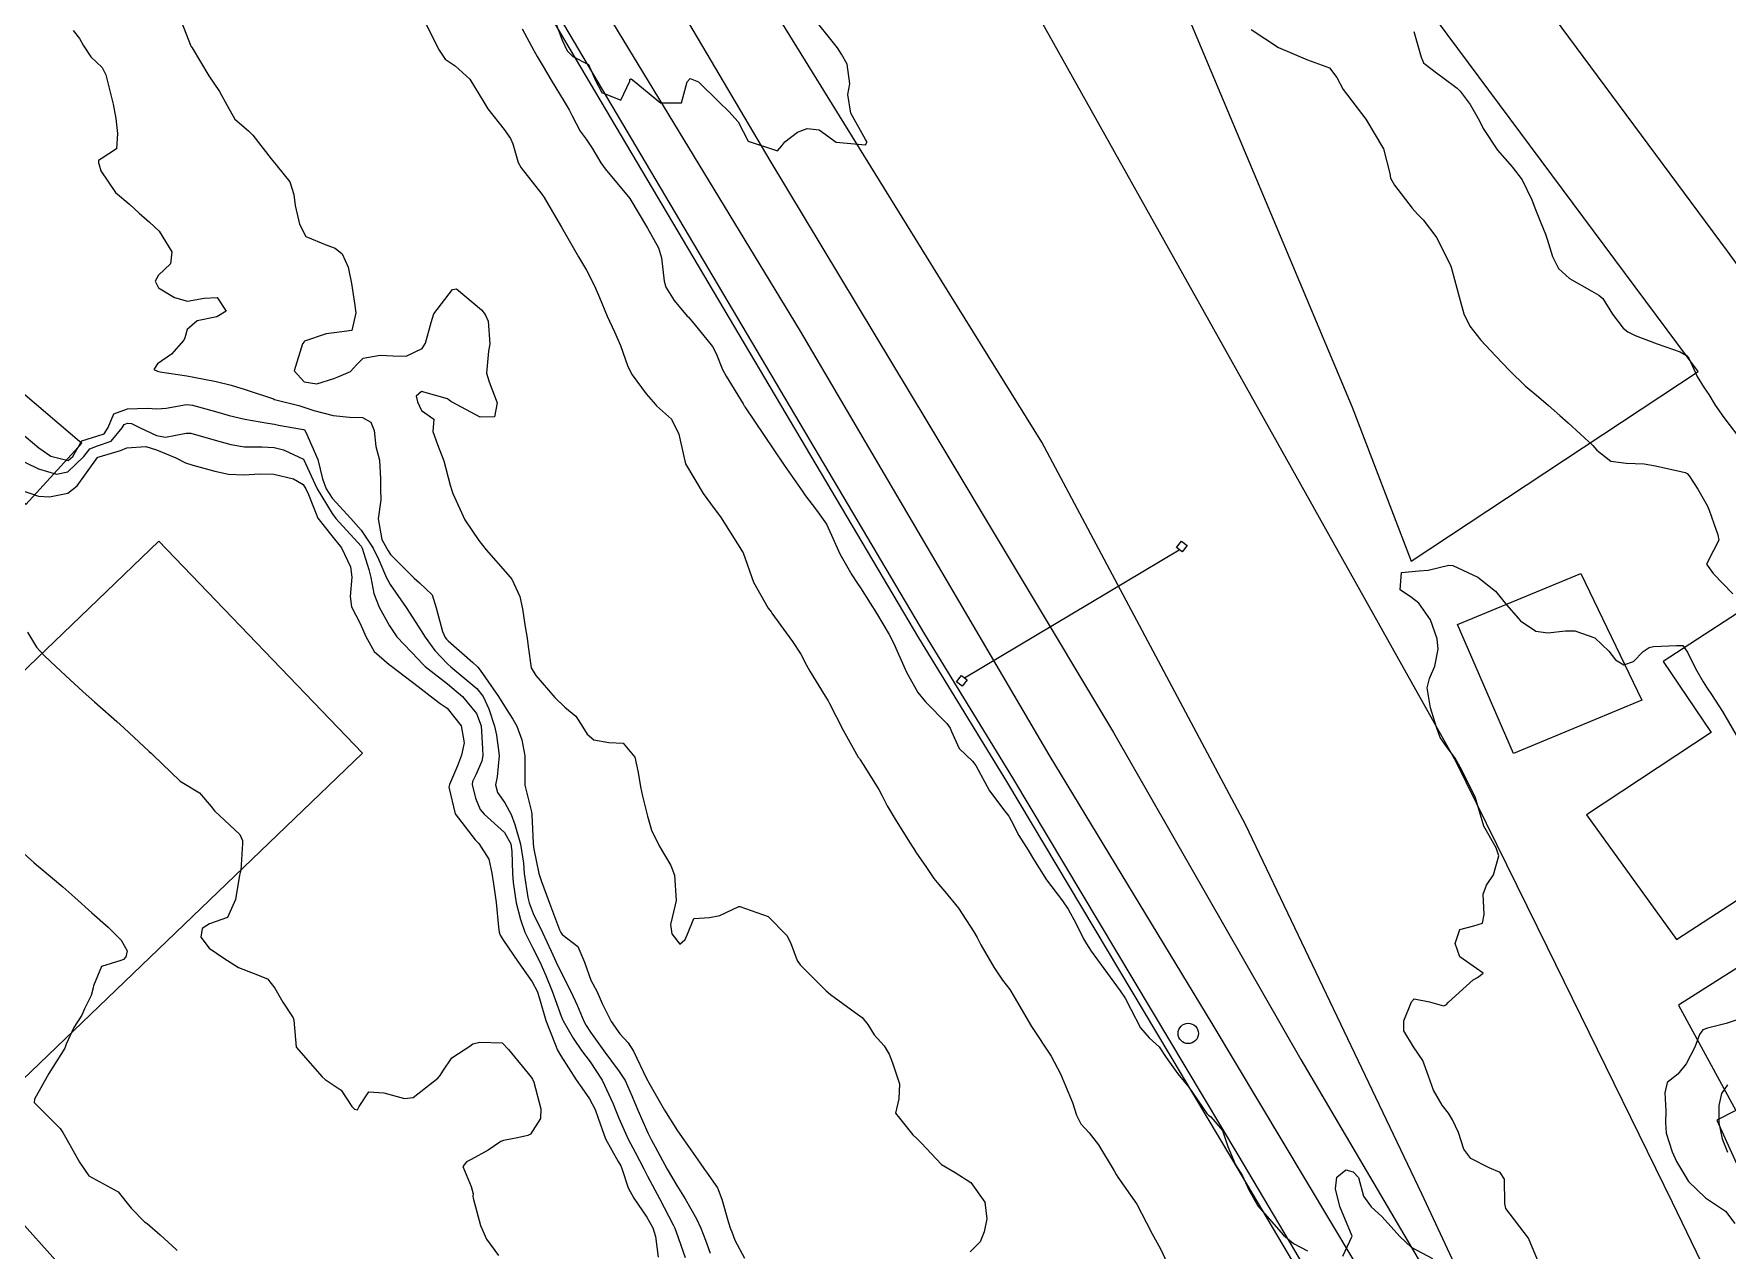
# Model space of a CAD drawing. Header units: metres. Extents: x 307586 to 320046, y 7427249 to 7434250.
# Drawn here: x 316941.9 to 317057.2, y 7432455.1 to 7432537.9 of the extents above; entities that cross this region are included whole.
import ezdxf

# ---------------------------------------------------------------- set-up
doc = ezdxf.new("R2010")
doc.units = ezdxf.units.M
doc.header["$MEASUREMENT"] = 0
for name, color, linetype in [('Canaleta de Drenagem', 151, 'Continuous'), ('Curvas de Nivel 1m', 11, 'Continuous'), ('Curvas de Nivel 5m', 15, 'Continuous'), ('Divisa', 42, 'FENCELINE2'), ('Edificações', 30, 'Continuous'), ('Linha Férrea', 20, 'Continuous'), ('Portico', 45, 'Continuous'), ('Postes', 20, 'Continuous'), ('Vias Primárias', 230, 'Continuous')]:
    doc.layers.add(name, color=color, linetype=linetype)
doc.linetypes.add('FENCELINE2', pattern='A,0.25,-0.1,[132,ltypeshp.shx,S=0.1,R=0,X=-0.1,Y=0],-0.1,1', length=1.45)

msp = doc.modelspace()

# ---------------------------------------------------------------- linework, layer by layer
at = {"layer": 'Canaleta de Drenagem'}
for points in [[(316888.11, 7432686.93), (316911.18, 7432648.38), (316924.7, 7432626.61), (316941.11, 7432598.73), (316951.95, 7432581.45), (316975.28, 7432542.12), (317002.13, 7432496.76), (317008.12, 7432486.98), (317023.44, 7432461.34), (317035.23, 7432441.42), (317043.02, 7432427.47), (317052.83, 7432410.56), (317059.69, 7432399.68), (317066.81, 7432389.52), (317077.88, 7432372.37), (317086.26, 7432358.96), (317086.78, 7432358.49)], [(316888.54, 7432687.19), (316911.6, 7432648.64), (316925.13, 7432626.87), (316941.54, 7432598.99), (316952.38, 7432581.71), (316975.71, 7432542.37), (317002.55, 7432497.01), (317008.54, 7432487.24), (317023.87, 7432461.59), (317035.66, 7432441.66), (317043.45, 7432427.72), (317053.25, 7432410.81), (317060.11, 7432399.96), (317067.23, 7432389.8), (317078.3, 7432372.64), (317086.65, 7432359.28), (317087.12, 7432358.86)]]:
    msp.add_lwpolyline(points, dxfattribs=at)
at = {"layer": 'Curvas de Nivel 1m', "flags": 128}
for points, elevation in [([(316951.85, 7432539.02), (316952.61, 7432537.09), (316952.65, 7432537.01), (316952.72, 7432536.9), (316953.85, 7432535), (316954.58, 7432533.94), (316955.1, 7432532.98), (316955.63, 7432532.05), (316956.55, 7432531.26), (316956.85, 7432530.96), (316958.1, 7432529.36), (316958.44, 7432528.94), (316958.51, 7432528.86), (316959.36, 7432527.78), (316959.63, 7432526.92), (316959.73, 7432526.17), (316960.01, 7432524.92), (316960.46, 7432524.07), (316961.87, 7432523.48), (316962.45, 7432523.28), (316962.93, 7432522.89), (316963.33, 7432521.99), (316963.56, 7432520.88), (316963.75, 7432519.53), (316963.85, 7432518.88), (316963.59, 7432517.67), (316962.38, 7432517.51), (316961.83, 7432517.44), (316960.37, 7432516.94), (316960.33, 7432516.91), (316960.23, 7432516.77), (316959.65, 7432514.92), (316960.34, 7432514.18), (316961.2, 7432514.05), (316962.35, 7432514.41), (316962.7, 7432514.54), (316963.48, 7432514.88), (316963.9, 7432515.33), (316964.36, 7432515.8), (316965.5, 7432515.99), (316966.36, 7432515.94), (316967.27, 7432515.93), (316968.37, 7432516.44), (316968.6, 7432516.82), (316968.97, 7432518.23), (316969.17, 7432518.81), (316970.42, 7432520.46), (316970.69, 7432520.52), (316972.41, 7432519.07), (316972.65, 7432518.77), (316972.86, 7432518.3), (316972.97, 7432516.76), (316972.87, 7432516.26), (316972.75, 7432514.77), (316972.92, 7432514.19), (316973.46, 7432512.76), (316973.29, 7432511.79), (316972.31, 7432511.78), (316970.41, 7432512.79), (316970.32, 7432512.85), (316970.1, 7432513.02), (316968.33, 7432513.53), (316967.96, 7432513.2), (316968.05, 7432512.82), (316968.32, 7432512.23), (316969.16, 7432511.65), (316969.1, 7432510.81), (316969.4, 7432509.91), (316969.83, 7432508.8), (316970.26, 7432507.16), (316970.38, 7432506.79), (316970.45, 7432506.59), (316971.27, 7432504.78), (316972.21, 7432503.38), (316972.72, 7432502.76), (316974.19, 7432501.07), (316974.34, 7432500.91), (316974.47, 7432500.75), (316975, 7432499.57), (316975.19, 7432498.73), (316975.37, 7432497.5), (316975.52, 7432496.73), (316975.58, 7432496.18), (316975.78, 7432494.72), (316976.11, 7432494.2), (316977.4, 7432492.71), (316978.08, 7432492.04), (316978.81, 7432491.43), (316979.3, 7432490.68), (316979.59, 7432490.2), (316980.05, 7432489.83), (316981.07, 7432489.64), (316982.05, 7432489.6), (316982.84, 7432488.64), (316983.07, 7432487.59), (316983.21, 7432486.63), (316983.36, 7432485.99), (316983.69, 7432484.62), (316983.98, 7432483.68), (316984.5, 7432482.61), (316985.29, 7432481.26), (316985.54, 7432480.6), (316985.64, 7432478.89), (316985.59, 7432478.6), (316985.26, 7432477.25), (316985.36, 7432476.61), (316985.89, 7432475.91), (316986.25, 7432476.23), (316986.42, 7432476.59), (316986.84, 7432477.66), (316987.91, 7432477.72), (316988.62, 7432477.86), (316989.92, 7432478.48), (316989.99, 7432478.48), (316991.91, 7432477.79), (316993.18, 7432476.51), (316993.42, 7432476.04), (316993.88, 7432474.8), (316994.08, 7432474.5), (316995.85, 7432472.73), (316996.14, 7432472.48), (316997.83, 7432471.26), (316998.3, 7432470.92), (316998.68, 7432470.45), (316999.12, 7432469.75), (316999.81, 7432469), (317000.14, 7432468.43), (317000.37, 7432467.85), (317000.84, 7432466.42), (317000.8, 7432465.38), (317000.56, 7432464.42), (317001.74, 7432462.94), (317002.03, 7432462.7), (317002.32, 7432462.4), (317003.71, 7432460.92), (317004.63, 7432460.37), (317005.7, 7432459.69), (317006.65, 7432458.35), (317006.79, 7432457.23), (317006.6, 7432456.35), (317006.34, 7432455.66), (317005.64, 7432454.99)], 743), ([(316944.62, 7432538.09), (316945.06, 7432537.55), (316945.29, 7432537.1), (316945.82, 7432536.3), (316946.6, 7432535.57), (316946.84, 7432535.08), (316946.94, 7432534.72), (316947.33, 7432533.07), (316947.53, 7432532.1), (316947.64, 7432531.07), (316947.56, 7432530.03), (316946.52, 7432529.35), (316946.35, 7432529.25), (316946.35, 7432529.08), (316946.38, 7432528.95), (316946.51, 7432528.53), (316947.51, 7432527.07), (316948.48, 7432526.24), (316949.1, 7432525.67), (316949.81, 7432525.04), (316950.46, 7432524.43), (316951.34, 7432523.02), (316951.24, 7432522.22), (316950.43, 7432521.43), (316950.19, 7432521.03), (316950.42, 7432520.57), (316951.52, 7432519.91), (316952.4, 7432519.66), (316953.54, 7432519.87), (316954.41, 7432519.93), (316955.04, 7432518.98), (316954.39, 7432518.61), (316953.05, 7432518.34), (316952.38, 7432517.74), (316952.21, 7432517.17), (316952.14, 7432517.01), (316951.32, 7432516.07), (316950.36, 7432515.4), (316950.11, 7432515.03), (316950.35, 7432514.9), (316950.51, 7432514.87), (316952.35, 7432514.6), (316952.84, 7432514.51), (316954.34, 7432514.2), (316955.36, 7432513.95), (316956.33, 7432513.67), (316958.25, 7432513.02), (316958.32, 7432512.99), (316958.5, 7432512.94), (316959.98, 7432512.57), (316960.32, 7432512.46), (316960.99, 7432512.23), (316962.31, 7432511.89), (316963.41, 7432511.78), (316964.31, 7432511.75), (316964.88, 7432511.43), (316965.09, 7432510.86), (316965.22, 7432509.79), (316965.47, 7432508.85), (316965.53, 7432507.58), (316965.54, 7432506.85), (316965.55, 7432506.15), (316965.38, 7432504.85), (316965.61, 7432503.45), (316965.96, 7432502.84), (316966.05, 7432502.69), (316966.2, 7432502.44), (316967.81, 7432500.82), (316968.18, 7432500.51), (316969.05, 7432499.68), (316969.32, 7432498.8), (316969.75, 7432497.19), (316969.94, 7432496.79), (316970.02, 7432496.68), (316970.13, 7432496.56), (316971.81, 7432495.08), (316972.11, 7432494.82), (316972.16, 7432494.77), (316972.32, 7432494.56), (316973.57, 7432492.76), (316974.07, 7432491.94), (316974.54, 7432491.22), (316974.8, 7432490.74), (316975.14, 7432489.81), (316975.34, 7432488.73), (316975.34, 7432487.41), (316975.36, 7432486.73), (316975.8, 7432484.92), (316975.83, 7432484.72), (316975.91, 7432482.78), (316975.91, 7432482.72), (316975.96, 7432482.37), (316976.31, 7432480.72), (316976.48, 7432480.18), (316977.03, 7432478.71), (316977.71, 7432476.89), (316977.79, 7432476.7), (316977.89, 7432476.57), (316978.95, 7432475.75), (316979.42, 7432474.68), (316979.85, 7432473.46), (316980.27, 7432472.67), (316980.61, 7432471.88), (316981.22, 7432470.66), (316981.81, 7432469.82), (316982.38, 7432469.21), (316982.74, 7432468.64), (316983.63, 7432466.77), (316983.72, 7432466.62), (316983.74, 7432466.59), (316983.77, 7432466.52), (316984.86, 7432464.61), (316985.73, 7432463.21), (316986.17, 7432462.6), (316987.28, 7432461.01), (316987.58, 7432460.58), (316987.7, 7432460.41), (316988.45, 7432459.33), (316988.76, 7432458.56), (316989.18, 7432457.04), (316989.35, 7432456.55), (316989.43, 7432456.33), (316989.65, 7432455.78), (316990.29, 7432454.54)], 744), ([(316968.64, 7432538.51), (316969.47, 7432536.81), (316969.93, 7432536.13), (316970.6, 7432535.69), (316971.61, 7432534.78), (316972.57, 7432533.21), (316972.84, 7432532.77), (316973.95, 7432531.35), (316974.38, 7432530.75), (316974.54, 7432530.38), (316974.89, 7432529.11), (316975.09, 7432528.74), (316976.5, 7432526.95), (316976.66, 7432526.72), (316976.91, 7432526.29), (316977.85, 7432524.71), (316978.46, 7432523.65), (316979.01, 7432522.69), (316979.54, 7432521.79), (316980.12, 7432520.67), (316980.2, 7432520.45), (316980.42, 7432519.91), (316980.96, 7432518.66), (316981.45, 7432517.59), (316981.85, 7432516.66), (316982.36, 7432515.23), (316982.65, 7432514.65), (316983.61, 7432513.36), (316984.23, 7432512.63), (316984.32, 7432512.55), (316985.33, 7432511.63), (316985.83, 7432510.61), (316985.91, 7432510.22), (316986.28, 7432508.6), (316987.49, 7432506.59), (316988.24, 7432505.56), (316988.66, 7432505), (316988.94, 7432504.57), (316990.2, 7432502.55), (316990.92, 7432500.54), (316991.91, 7432498.79), (316992.1, 7432498.53), (316992.16, 7432498.45), (316993.57, 7432496.52), (316994.12, 7432495.65), (316994.52, 7432494.91), (316994.74, 7432494.5), (316995.78, 7432492.79), (316995.99, 7432492.48), (316996.02, 7432492.42), (316996.08, 7432492.29), (316997, 7432490.47), (316998.04, 7432488.65), (316998.12, 7432488.54), (316998.17, 7432488.46), (316998.36, 7432488.14), (316999.43, 7432486.44), (316999.63, 7432486.06), (317000, 7432485.33), (317000.54, 7432484.42), (317001.52, 7432482.86), (317001.81, 7432482.41), (317001.96, 7432482.18), (317002.68, 7432481.13), (317003.18, 7432480.39), (317003.52, 7432479.97), (317003.93, 7432479.51), (317004.85, 7432478.37), (317005.9, 7432476.76), (317006.12, 7432476.36), (317006.38, 7432475.86), (317007.25, 7432474.35), (317007.86, 7432473.47), (317008.35, 7432472.83), (317008.65, 7432472.33), (317009.82, 7432470.31), (317011.17, 7432468.3), (317011.79, 7432467.1), (317012.14, 7432466.28), (317012.62, 7432465.13), (317012.89, 7432464.27), (317013.18, 7432463.7), (317013.74, 7432463.07), (317014.39, 7432462.25), (317015.45, 7432460.5), (317015.59, 7432460.24), (317015.7, 7432460.06), (317016.98, 7432458.23), (317017.66, 7432456.96), (317018.04, 7432456.21), (317018.61, 7432455.18), (317019.05, 7432454.2)], 742), ([(316975.18, 7432538.2), (316975.97, 7432536.73), (316976.2, 7432536.32), (316976.6, 7432535.64), (316977.14, 7432534.71), (316978.02, 7432533.26), (316978.36, 7432532.7), (316978.56, 7432532.28), (316979.11, 7432531.25), (316979.53, 7432530.69), (316979.94, 7432530.09), (316980.53, 7432529.08), (316980.82, 7432528.67), (316982.49, 7432526.65), (316983.69, 7432524.64), (316984.45, 7432523.31), (316984.64, 7432522.63), (316984.83, 7432521.03), (316984.94, 7432520.62), (316985.51, 7432519.71), (316986.4, 7432518.66), (316986.46, 7432518.6), (316986.84, 7432518.15), (316988.13, 7432516.58), (316988.37, 7432516.11), (316988.8, 7432515.02), (316989.04, 7432514.57), (316990.2, 7432512.68), (316990.27, 7432512.55), (316990.29, 7432512.52), (316990.32, 7432512.47), (316991.63, 7432510.54), (316992.29, 7432509.55), (316993, 7432508.52), (316994.26, 7432506.7), (316994.39, 7432506.51), (316995.2, 7432505.45), (316995.87, 7432504.49), (316996.22, 7432503.75), (316996.78, 7432502.47), (316997.61, 7432501.05), (316997.99, 7432500.46), (316998.18, 7432500.16), (316998.84, 7432499.12), (316999.27, 7432498.44), (317000.14, 7432496.99), (317000.44, 7432496.43), (317000.69, 7432495.86), (317001.31, 7432494.42), (317002.09, 7432493.04), (317002.61, 7432492.4), (317004.07, 7432490.93), (317004.3, 7432490.62), (317004.39, 7432490.39), (317004.9, 7432489.23), (317005.81, 7432488.36), (317006.04, 7432488.08), (317006.97, 7432486.35), (317008, 7432484.97), (317008.29, 7432484.63), (317008.45, 7432484.33), (317008.97, 7432483.32), (317009.6, 7432482.32), (317009.96, 7432481.71), (317010.85, 7432480.3), (317011.93, 7432478.86), (317012.33, 7432478.29), (317012.84, 7432477.34), (317013.37, 7432476.27), (317013.56, 7432475.93), (317013.88, 7432475.45), (317014.75, 7432474.25), (317015.86, 7432472.74), (317016.2, 7432472.24), (317016.58, 7432471.5), (317017.23, 7432470.23), (317017.82, 7432469.54), (317018.52, 7432468.92), (317018.98, 7432468.2), (317019.79, 7432467.09), (317020.53, 7432466.18), (317021.76, 7432464.39), (317021.86, 7432464.27), (317022.03, 7432464.17), (317022.83, 7432463.24), (317023.18, 7432462.15), (317023.71, 7432460.89), (317024.18, 7432460.14), (317024.59, 7432459.24), (317025.22, 7432458.12), (317025.67, 7432457.58), (317026.98, 7432456.11), (317027.65, 7432455.54), (317028.6, 7432455.04)], 741), ([(317035.83, 7432538.01), (317036.34, 7432536.28), (317036.44, 7432536), (317036.5, 7432535.89), (317036.61, 7432535.79), (317037.39, 7432535.21), (317038.6, 7432534.31), (317038.78, 7432534.16), (317038.98, 7432533.97), (317039.67, 7432533.05), (317040.3, 7432531.95), (317040.56, 7432531.42), (317041.53, 7432529.94), (317042.53, 7432528.81), (317043.21, 7432527.92), (317043.86, 7432526.56), (317044.11, 7432525.91), (317044.48, 7432525), (317044.79, 7432524.22), (317044.91, 7432523.9), (317045.27, 7432522.71), (317045.68, 7432521.89), (317046.44, 7432521.22), (317047.94, 7432520.35), (317048.43, 7432520.09), (317048.7, 7432519.86), (317049.35, 7432518.78), (317050.08, 7432517.83), (317050.4, 7432517.59), (317050.89, 7432517.33), (317052.39, 7432516.77), (317053.95, 7432516.23), (317054.38, 7432515.98), (317054.54, 7432515.79), (317055.12, 7432514.54), (317055.6, 7432513.77), (317055.9, 7432513.32), (317056.34, 7432512.6), (317056.92, 7432511.75), (317058.31, 7432509.94)], 739), ([(316940.45, 7432509.15), (316942.26, 7432508.25), (316943.48, 7432507.89), (316944.26, 7432508.05), (316945.34, 7432509.09), (316945.75, 7432509.62), (316946.28, 7432509.82), (316947.21, 7432510.15), (316947.95, 7432511.06), (316948.09, 7432511.28), (316948.31, 7432511.36), (316948.59, 7432511.34), (316949.17, 7432511.05), (316950.3, 7432510.52), (316950.91, 7432510.41), (316952.3, 7432510.68), (316952.63, 7432510.68), (316954.29, 7432510.21), (316955.34, 7432509.92), (316956.28, 7432509.76), (316957.49, 7432509.75), (316958.29, 7432509.71), (316958.92, 7432509.56), (316960.28, 7432508.92), (316961.22, 7432506.9), (316962.24, 7432505.22), (316962.5, 7432504.89), (316964.21, 7432503.01), (316964.28, 7432502.87), (316964.74, 7432501.42), (316964.87, 7432500.86), (316965.08, 7432499.77), (316965.45, 7432498.85), (316966.14, 7432497.57), (316966.65, 7432496.83), (316968.12, 7432495.29), (316968.34, 7432495.04), (316968.57, 7432494.81), (316970.1, 7432493.63), (316971.1, 7432492.78), (316972.07, 7432491.62), (316972.37, 7432490.77), (316972.48, 7432489.2), (316972.49, 7432488.76), (316972.43, 7432488.37), (316972.02, 7432487.43), (316971.8, 7432486.98), (316971.77, 7432486.77), (316972, 7432485.84), (316972.31, 7432485.08), (316972.59, 7432484.76), (316973.97, 7432483.52), (316974.39, 7432482.74), (316974.47, 7432482.22), (316974.52, 7432480.73), (316974.56, 7432480.11), (316974.76, 7432478.73), (316975.05, 7432477.59), (316975.35, 7432476.73), (316975.88, 7432475.68), (316976.38, 7432474.71), (316976.78, 7432473.78), (316977.21, 7432472.71), (316977.83, 7432471.01), (316977.91, 7432470.79), (316977.95, 7432470.7), (316978.63, 7432469.51), (316979.2, 7432468.68), (316979.79, 7432467.9), (316980.62, 7432466.66), (316981.36, 7432465.05), (316981.51, 7432464.65), (316981.74, 7432464.07), (316982.39, 7432462.64), (316982.85, 7432461.77), (316983.44, 7432460.62), (316983.53, 7432460.45), (316983.7, 7432460.12), (316984.51, 7432458.61), (316985.45, 7432456.81), (316985.55, 7432456.6), (316985.65, 7432456.33), (316986.27, 7432454.59)], 746), ([(316940.35, 7432507.05), (316942.25, 7432506.41), (316943.02, 7432506.35), (316944.25, 7432506.61), (316944.9, 7432507.1), (316946.27, 7432509.03), (316946.3, 7432509.06), (316946.38, 7432509.08), (316947.84, 7432509.51), (316948.28, 7432509.68), (316949.56, 7432509.77), (316950.28, 7432509.56), (316951.6, 7432509.02), (316952.27, 7432508.67), (316952.77, 7432508.5), (316954.26, 7432508.1), (316955.19, 7432507.9), (316956.26, 7432507.86), (316957.3, 7432507.91), (316958.27, 7432507.89), (316959.6, 7432507.58), (316960.26, 7432507.19), (316960.46, 7432506.91), (316960.64, 7432506.52), (316961.27, 7432504.9), (316962.22, 7432503.7), (316962.87, 7432502.88), (316963.48, 7432501.59), (316963.58, 7432500.88), (316963.47, 7432499.58), (316963.56, 7432498.88), (316964.15, 7432497.73), (316964.54, 7432496.86), (316965.09, 7432495.82), (316966.11, 7432494.95), (316966.28, 7432494.84), (316968.09, 7432493.46), (316968.91, 7432492.81), (316969.58, 7432492.3), (316970.07, 7432491.97), (316971.03, 7432490.78), (316971.22, 7432489.61), (316971.05, 7432488.78), (316970.76, 7432488.05), (316970.23, 7432486.79), (316970.19, 7432486.61), (316970.61, 7432484.78), (316971.97, 7432483.01), (316972.22, 7432482.77), (316972.89, 7432481.69), (316973.1, 7432480.75), (316973.21, 7432480.03), (316973.39, 7432478.75), (316973.57, 7432477.07), (316973.6, 7432476.74), (316973.67, 7432476.52), (316973.89, 7432476.17), (316974.87, 7432474.73), (316975.85, 7432473.36), (316976.18, 7432472.72), (316976.34, 7432472.21), (316976.77, 7432470.71), (316977.41, 7432469.11), (316977.58, 7432468.7), (316977.8, 7432468.31), (316978.84, 7432466.68), (316979.22, 7432466.13), (316979.76, 7432465.38), (316980.13, 7432464.67), (316980.33, 7432464.08), (316980.84, 7432462.66), (316981.71, 7432461.12), (316981.88, 7432460.83), (316981.96, 7432460.65), (316982.39, 7432459.34), (316982.76, 7432458.63), (316983.66, 7432457.33), (316984.06, 7432456.62), (316984.24, 7432456.02), (316984.43, 7432454.61)], 747), ([(317044.49, 7432453.89), (317043.65, 7432455.9), (317042.1, 7432457.92), (317042.04, 7432458.27), (317042.01, 7432459.93), (317041.71, 7432460.37), (317040.96, 7432460.69), (317039.72, 7432461.32), (317039.25, 7432461.96), (317038.87, 7432463.09), (317038.47, 7432463.97), (317038.19, 7432464.41), (317037.76, 7432464.95), (317037.17, 7432465.99), (317036.84, 7432466.94), (317036.46, 7432467.99), (317035.81, 7432468.93), (317035.15, 7432470.01), (317035.15, 7432470.7), (317035.68, 7432472), (317035.85, 7432472.2), (317036.9, 7432471.99), (317037.85, 7432471.71), (317038.04, 7432471.79), (317038.2, 7432471.97), (317039.87, 7432473.48), (317040.17, 7432473.65), (317040.55, 7432473.94), (317039.88, 7432474.41), (317038.97, 7432475.05), (317038.64, 7432475.97), (317038.96, 7432476.91), (317039.91, 7432477.17), (317040.52, 7432477.34), (317040.62, 7432477.94), (317040.56, 7432479.32), (317040.79, 7432479.94), (317041.25, 7432480.64), (317041.63, 7432481.93), (317041.44, 7432482.47), (317040.6, 7432483.94), (317040.01, 7432485.95), (317038.99, 7432487.97), (317038.65, 7432488.57), (317038.06, 7432489.36), (317037.64, 7432489.98), (317037.37, 7432490.69), (317036.98, 7432491.99), (317036.75, 7432493.35), (317036.9, 7432493.99), (317037.27, 7432494.84), (317037.49, 7432495.99), (317037.43, 7432496.7), (317036.97, 7432497.99), (317036.17, 7432499.13), (317035.67, 7432499.5), (317034.9, 7432500.02), (317035.01, 7432501.21), (317036.2, 7432501.32), (317036.82, 7432501.37), (317038.21, 7432501.71), (317038.5, 7432501.68), (317040.2, 7432500.9), (317041.4, 7432499.94), (317042.17, 7432498.99), (317043.09, 7432497.92), (317044.15, 7432497.22), (317044.95, 7432497.1), (317046.15, 7432497.23), (317046.8, 7432497.23), (317048.15, 7432496.75), (317049.11, 7432495.85), (317049.55, 7432495.26), (317050.12, 7432494.93), (317050.79, 7432495.16), (317051.44, 7432495.82), (317051.84, 7432496.11), (317052.14, 7432496.17), (317053.7, 7432496.23), (317054.14, 7432496.24), (317054.46, 7432495.79), (317055.01, 7432494.67), (317055.52, 7432493.77), (317055.74, 7432493.4), (317056.1, 7432492.91), (317056.84, 7432491.75), (317057.9, 7432489.91)], 741), ([(316941.51, 7432497.14), (316942.12, 7432496.13), (316942.6, 7432495.61), (316943.11, 7432495.12), (316944.1, 7432494.19), (316945.31, 7432493.09), (316946.08, 7432492.4), (316947.58, 7432491.06), (316948.06, 7432490.64), (316949.79, 7432489.03), (316949.92, 7432488.92), (316950.03, 7432488.81), (316951.91, 7432487.01), (316952.01, 7432486.94), (316953.22, 7432486.21), (316954, 7432485.29), (316954.24, 7432484.98), (316955.97, 7432483.37), (316956.14, 7432482.96), (316956.15, 7432482.77), (316956.02, 7432480.96), (316956.01, 7432480.89), (316955.94, 7432480.62), (316955.66, 7432478.96), (316955.13, 7432477.74), (316953.9, 7432477.3), (316953.39, 7432476.99), (316953.3, 7432476.4), (316953.88, 7432475.65), (316954.87, 7432474.97), (316955.86, 7432474.32), (316956.86, 7432473.95), (316957.85, 7432473.55), (316958.35, 7432472.93), (316958.88, 7432471.97), (316959.58, 7432470.91), (316959.64, 7432470.74), (316959.8, 7432468.91), (316961.57, 7432466.89), (316961.77, 7432466.71), (316962.86, 7432465.97), (316963.57, 7432464.86), (316963.75, 7432464.68), (316963.97, 7432464.64), (316964.07, 7432464.86), (316964.74, 7432465.87), (316965.76, 7432465.81), (316967.17, 7432465.41), (316967.76, 7432465.49), (316969.43, 7432466.8), (316969.6, 7432466.97), (316969.78, 7432467.28), (316970.39, 7432468.18), (316971.29, 7432468.78), (316971.6, 7432468.97), (316971.81, 7432469.14), (316972.28, 7432469.24), (316973.81, 7432469.21), (316974.25, 7432468.74), (316975.78, 7432466.87), (316975.88, 7432466.72), (316975.97, 7432466.52), (316976.44, 7432464.71), (316976.41, 7432464.05), (316975.73, 7432462.99), (316975.56, 7432462.89), (316974.86, 7432462.73), (316973.9, 7432462.55), (316973.72, 7432462.48), (316972.86, 7432461.9), (316971.71, 7432461.27), (316971.38, 7432461.1), (316971.14, 7432460.78), (316971.69, 7432459.43), (316971.83, 7432458.92), (316971.82, 7432458.77), (316971.83, 7432458.62), (316972.34, 7432456.76), (316972.74, 7432455.85), (316973.56, 7432454.74)], 748), ([(316940.09, 7432483.15), (316941.95, 7432481.48), (316942.13, 7432481.32), (316942.37, 7432481.12), (316943.92, 7432479.81), (316944.74, 7432479.09), (316945.9, 7432478.05), (316947, 7432477.07), (316947.88, 7432476.19), (316948.29, 7432475.46), (316948.2, 7432475.06), (316948.04, 7432474.88), (316947.87, 7432474.81), (316946.55, 7432474.39), (316946, 7432473.08), (316945.98, 7432472.94), (316945.84, 7432472.43), (316945.4, 7432471.51), (316945.21, 7432471.09), (316944.66, 7432470.24), (316944.14, 7432469.1), (316944.05, 7432468.84), (316943.79, 7432468.4), (316942.97, 7432467.11), (316941.99, 7432465.36), (316941.96, 7432465.13), (316943.73, 7432463.38), (316943.92, 7432463.1), (316944.19, 7432462.62), (316945.06, 7432461.09), (316945.69, 7432460.16), (316947.67, 7432459.06), (316948.57, 7432457.95), (316949.48, 7432457.03), (316949.58, 7432456.96), (316949.65, 7432456.91), (316950.53, 7432456.14), (316951.63, 7432455.14), (316951.7, 7432455.08)], 749), ([(317057.84, 7432470.77), (317057.08, 7432470.51), (317055.83, 7432470.19), (317055.51, 7432470.08), (317055.28, 7432469.77), (317054.95, 7432468.91), (317054.36, 7432467.78), (317053.8, 7432467.08), (317053.07, 7432466.51), (317052.92, 7432465.8), (317052.98, 7432464.58), (317052.97, 7432463.79), (317053.01, 7432463.06), (317053.42, 7432461.78), (317053.72, 7432461.13), (317054.53, 7432459.77), (317055.69, 7432458.65), (317057.04, 7432457.75), (317057.67, 7432456.91)], 741), ([(317031, 7432454.69), (317031.65, 7432456.05), (317030.8, 7432458.06), (317030.5, 7432459.26), (317030.61, 7432460.06), (317031.21, 7432460.55), (317031.71, 7432460.43), (317032.07, 7432460.04), (317032.42, 7432458.77), (317032.93, 7432458.03), (317033.67, 7432457.38), (317034.91, 7432456.01), (317035.65, 7432455.3), (317037.1, 7432454.52)], 741)]:
    msp.add_lwpolyline(points, dxfattribs=dict(at, elevation=elevation))
at = {"layer": 'Curvas de Nivel 5m', "flags": 128}
for points, elevation in [([(316977.41, 7432538.71), (316977.89, 7432537.44), (316978.23, 7432536.7), (316978.61, 7432536.33), (316979.69, 7432535.77), (316980.17, 7432534.68), (316980.58, 7432533.88), (316981.88, 7432533.35), (316982.49, 7432534.65), (316982.5, 7432534.75), (316982.59, 7432534.8), (316982.8, 7432534.65), (316984.57, 7432533.16), (316986.02, 7432533.16), (316986.39, 7432534.6), (316986.6, 7432534.82), (316987.17, 7432534.59), (316988.57, 7432533.21), (316989.24, 7432532.57), (316989.86, 7432531.87), (316990.54, 7432530.55), (316992.54, 7432529.9), (316992.83, 7432530.24), (316993.04, 7432530.52), (316993.91, 7432531.16), (316994.55, 7432531.41), (316995.38, 7432531.33), (316996.54, 7432530.48), (316998.54, 7432530.32), (316998.62, 7432530.46), (316998.61, 7432530.53), (316998.54, 7432530.67), (316997.54, 7432532.47), (316997.32, 7432533.73), (316997.47, 7432534.47), (316997.28, 7432535.8), (316996.9, 7432536.48), (316996.62, 7432536.91), (316995.36, 7432538.5)], 740), ([(317024.77, 7432538.15), (317026.63, 7432536.94), (317028.61, 7432536.1), (317030.09, 7432535.56), (317030.6, 7432534.9), (317031.02, 7432534.07), (317032.57, 7432532.05), (317033.78, 7432530.04), (317034.2, 7432528.36), (317034.24, 7432528.03), (317034.52, 7432527.56), (317035.72, 7432526.01), (317036.09, 7432525.6), (317036.48, 7432525.21), (317037.4, 7432523.99), (317038.34, 7432522.1), (317038.38, 7432521.98), (317038.45, 7432521.73), (317038.92, 7432519.97), (317039.25, 7432518.81), (317039.65, 7432517.96), (317040.39, 7432517.02), (317041.4, 7432515.94), (317042.36, 7432514.92), (317043.42, 7432513.92), (317044.35, 7432513.14), (317045.01, 7432512.57), (317045.77, 7432511.89), (317046.33, 7432511.39), (317048.01, 7432509.86), (317048.3, 7432509.53), (317049.24, 7432508.79), (317050.29, 7432508.65), (317051.5, 7432508.6), (317052.29, 7432508.46), (317054.01, 7432508.07), (317054.29, 7432508.01), (317054.44, 7432507.94), (317054.57, 7432507.79), (317055.16, 7432506.88), (317055.8, 7432505.77), (317055.93, 7432505.45), (317056.24, 7432504.55), (317056.53, 7432503.76), (317056.59, 7432503.4), (317056.22, 7432502.7), (317055.76, 7432501.77), (317056.2, 7432501.14), (317057.54, 7432499.75)], 740), ([(316940.56, 7432511.15), (316942.28, 7432509.69), (316943.1, 7432509.12), (316944.27, 7432508.82), (316944.6, 7432509.11), (316945.22, 7432510.16), (316946.29, 7432510.51), (316946.72, 7432510.65), (316946.99, 7432511.07), (316947.38, 7432512), (316948.32, 7432512.34), (316949.68, 7432512.4), (316950.32, 7432512.35), (316950.94, 7432512.4), (316952.32, 7432512.63), (316952.74, 7432512.59), (316954.31, 7432512.16), (316955.24, 7432511.9), (316956.31, 7432511.65), (316957.87, 7432511.38), (316958.31, 7432511.29), (316958.6, 7432511.23), (316960.3, 7432510.94), (316960.37, 7432510.91), (316960.46, 7432510.75), (316961.27, 7432508.9), (316961.58, 7432507.58), (316961.83, 7432506.89), (316962.25, 7432506.27), (316963.52, 7432504.88), (316964.22, 7432504.08), (316965.04, 7432502.86), (316965.42, 7432502.07), (316965.94, 7432500.84), (316966.02, 7432500.68), (316966.18, 7432500.38), (316967.27, 7432498.83), (316968.14, 7432497.49), (316968.56, 7432496.81), (316969.22, 7432495.9), (316970.11, 7432494.96), (316970.31, 7432494.79), (316972.09, 7432493.32), (316972.52, 7432492.77), (316972.9, 7432491.93), (316973.29, 7432490.76), (316973.43, 7432490.13), (316973.61, 7432488.75), (316973.46, 7432487.31), (316973.36, 7432486.75), (316973.5, 7432486.24), (316974, 7432485.53), (316974.43, 7432484.74), (316974.66, 7432484.06), (316975.05, 7432482.73), (316975.26, 7432481.42), (316975.31, 7432480.73), (316975.56, 7432479.09), (316975.64, 7432478.72), (316975.91, 7432478.01), (316976.55, 7432476.71), (316977.15, 7432475.44), (316977.48, 7432474.7), (316977.86, 7432473.9), (316978.48, 7432472.69), (316978.92, 7432471.77), (316979.36, 7432470.68), (316979.52, 7432470.37), (316979.82, 7432469.93), (316980.73, 7432468.66), (316981.78, 7432467.26), (316982.18, 7432466.64), (316982.66, 7432465.54), (316983.03, 7432464.63), (316983.73, 7432463.07), (316983.95, 7432462.62), (316984.21, 7432462.13), (316985.03, 7432460.61), (316985.69, 7432459.5), (316986.26, 7432458.59), (316987.02, 7432457.23), (316987.33, 7432456.58), (316987.64, 7432455.78), (316987.95, 7432454.89)], 745), ([(317057.18, 7432466.35), (317056.78, 7432465.75), (317056.58, 7432464.94), (317056.58, 7432463.75), (317056.82, 7432462.67), (317057.18, 7432461.75)], 740)]:
    msp.add_lwpolyline(points, dxfattribs=dict(at, elevation=elevation))
at = {"layer": 'Divisa'}
msp.add_lwpolyline([(316899.08, 7432703.71), (316924.07, 7432661.78), (316938.39, 7432637.48), (316948.19, 7432643.56), (316958.93, 7432626.24), (316975.84, 7432597.15), (317003.6, 7432551.01), (317038.69, 7432488.35), (317044.9, 7432475.7), (317053.42, 7432458.37), (317066.06, 7432432.17), (317072.19, 7432422.64), (317070.02, 7432421.29), (317082.11, 7432400.42), (317093.61, 7432373.91), (317110.23, 7432351.93), (317118.62, 7432345.82), (317119.86, 7432344.9), (317121.06, 7432345.88), (317131.65, 7432334.5), (317139.86, 7432324.92), (317144.06, 7432319.82), (317148.76, 7432312.86), (317151.6, 7432309.46)], dxfattribs=at)
at = {"layer": 'Edificações'}
for points in [[(316962.03, 7432643.8), (316957.39, 7432640.71), (316981.73, 7432606.71), (316981.1, 7432606.09), (316994.79, 7432587.74), (316993.9, 7432587.07), (316996.49, 7432583.59), (317000.48, 7432577.4), (317011.73, 7432558), (317018.46, 7432541.81), (317019.11, 7432542.33), (317031.65, 7432512.46), (317035.66, 7432501.97), (317055.18, 7432514.89), (317035.27, 7432541.68), (317019.86, 7432562.39), (316985.71, 7432609.87), (316986.73, 7432610.53)], [(316910.27, 7432492.42), (316892.73, 7432509.72), (316901.98, 7432518.9), (316904.61, 7432516.05), (316924.55, 7432536.67), (316935.11, 7432519.32), (316931.29, 7432515.27), (316935.46, 7432510.93), (316939.62, 7432514.75), (316945.22, 7432510.01), (316941.4, 7432505.84), (316935.46, 7432510.93), (316929.75, 7432505.04), (316926.09, 7432508.29)], [(316950.45, 7432503.34), (316964.3, 7432488.92), (316938.83, 7432464.45), (316924.98, 7432478.86)], [(317064.8, 7432502.96), (317052.8, 7432495.14), (317056.06, 7432490.32), (317047.58, 7432484.71), (317053.71, 7432476.23), (317062.71, 7432482.08), (317065.19, 7432478.95), (317053.84, 7432471.77), (317057.75, 7432464.6), (317056.45, 7432463.94), (317060.24, 7432455.59), (317090.5, 7432468.5)], [(317047.19, 7432501.13), (317051.36, 7432492.53), (317042.62, 7432488.88), (317038.8, 7432497.66)]]:
    msp.add_lwpolyline(points, close=True, dxfattribs=at)
at = {"layer": 'Linha Férrea'}
for points in [[(316905.34, 7432673.52), (316919.4, 7432650.42), (316928.97, 7432634.03), (316940.35, 7432615.16), (316953.95, 7432592.72), (316962.81, 7432577.53), (316969.33, 7432567.18), (316980.51, 7432548.77), (316992.03, 7432529.24), (317002.7, 7432511.5), (317015.41, 7432490.32), (317028.16, 7432468.07), (317040.13, 7432447.72), (317047.35, 7432436.47)], [(317080.13, 7432382.99), (317066.96, 7432403.52), (317056.39, 7432420.94), (317046.18, 7432438.5), (317040.2, 7432450.76), (317036.39, 7432458.92), (317024.38, 7432484.06), (317010.52, 7432510.08), (317003.74, 7432520.99), (316992.79, 7432538.71), (316982.75, 7432555.63), (316970.48, 7432575.78), (316958.15, 7432596.67), (316944.09, 7432619.85), (316931.62, 7432640.53)], [(316935.36, 7432615.73), (316951.22, 7432589.26), (316965.82, 7432564.75), (316980.29, 7432540.34), (316994.08, 7432517.62), (317001.7, 7432504.65), (317011.01, 7432488.8), (317022.1, 7432470.52), (317036.58, 7432446.29), (317050.83, 7432422.39), (317063.49, 7432401.93), (317076.07, 7432382.08)]]:
    msp.add_lwpolyline(points, dxfattribs=at)
at = {"layer": 'Portico'}
for points in [[(317020.41, 7432503.05), (317020.07, 7432502.61), (317019.69, 7432502.9), (317020.03, 7432503.34)], [(317005.45, 7432493.91), (317005.11, 7432493.47), (317004.73, 7432493.76), (317005.07, 7432494.2)]]:
    msp.add_lwpolyline(points, close=True, dxfattribs=at)
msp.add_lwpolyline([(317005.26, 7432494.05), (317019.88, 7432502.76)], dxfattribs=at)
at = {"layer": 'Postes'}
msp.add_circle((317020.49, 7432469.84), 0.694, dxfattribs=at)
at = {"layer": 'Vias Primárias'}
for points in [[(316697.56, 7432699.27), (316743.18, 7432655.2), (316787.35, 7432612.04), (316832.64, 7432569.82), (316832.81, 7432568.11), (316848.45, 7432551.7), (316862.55, 7432538.1), (316877.1, 7432523.76), (316885.89, 7432514.79), (316900.86, 7432499.23), (316918.89, 7432481.76), (316952.59, 7432444.18), (316973.16, 7432421.67), (317000.99, 7432391.91), (317018.52, 7432372.6), (317038.53, 7432351.03), (317042.36, 7432350.98)], [(316697.56, 7432699.27), (316743.18, 7432655.2), (316787.35, 7432612.04), (316832.64, 7432569.82), (316832.81, 7432568.11), (316848.45, 7432551.7), (316862.55, 7432538.1), (316877.1, 7432523.76), (316885.89, 7432514.79), (316900.86, 7432499.23), (316918.89, 7432481.76), (316952.59, 7432444.18), (316973.16, 7432421.67), (317000.99, 7432391.91), (317018.52, 7432372.6), (317038.53, 7432351.03), (317042.36, 7432350.98)], [(316950.14, 7432667.97), (316958.88, 7432656.23), (316969.4, 7432641.93), (316980.81, 7432626.67), (316995.93, 7432606.49), (317012.6, 7432583.58), (317027.31, 7432563.72), (317044.42, 7432540.29), (317057.16, 7432523.08), (317068.41, 7432507.61), (317086.94, 7432483.12), (317098.84, 7432468.11), (317109.06, 7432453.92), (317121.72, 7432436.43), (317128.96, 7432424.8), (317134.21, 7432416.15), (317137.86, 7432409.53)], [(316950.14, 7432667.97), (316958.88, 7432656.23), (316969.4, 7432641.93), (316980.81, 7432626.67), (316995.93, 7432606.49), (317012.6, 7432583.58), (317027.31, 7432563.72), (317044.42, 7432540.29), (317057.16, 7432523.08), (317068.41, 7432507.61), (317086.94, 7432483.12), (317098.84, 7432468.11), (317109.06, 7432453.92), (317121.72, 7432436.43), (317128.96, 7432424.8), (317134.21, 7432416.15), (317137.86, 7432409.53)]]:
    msp.add_lwpolyline(points, dxfattribs=at)

doc.saveas('drawing.dxf')
